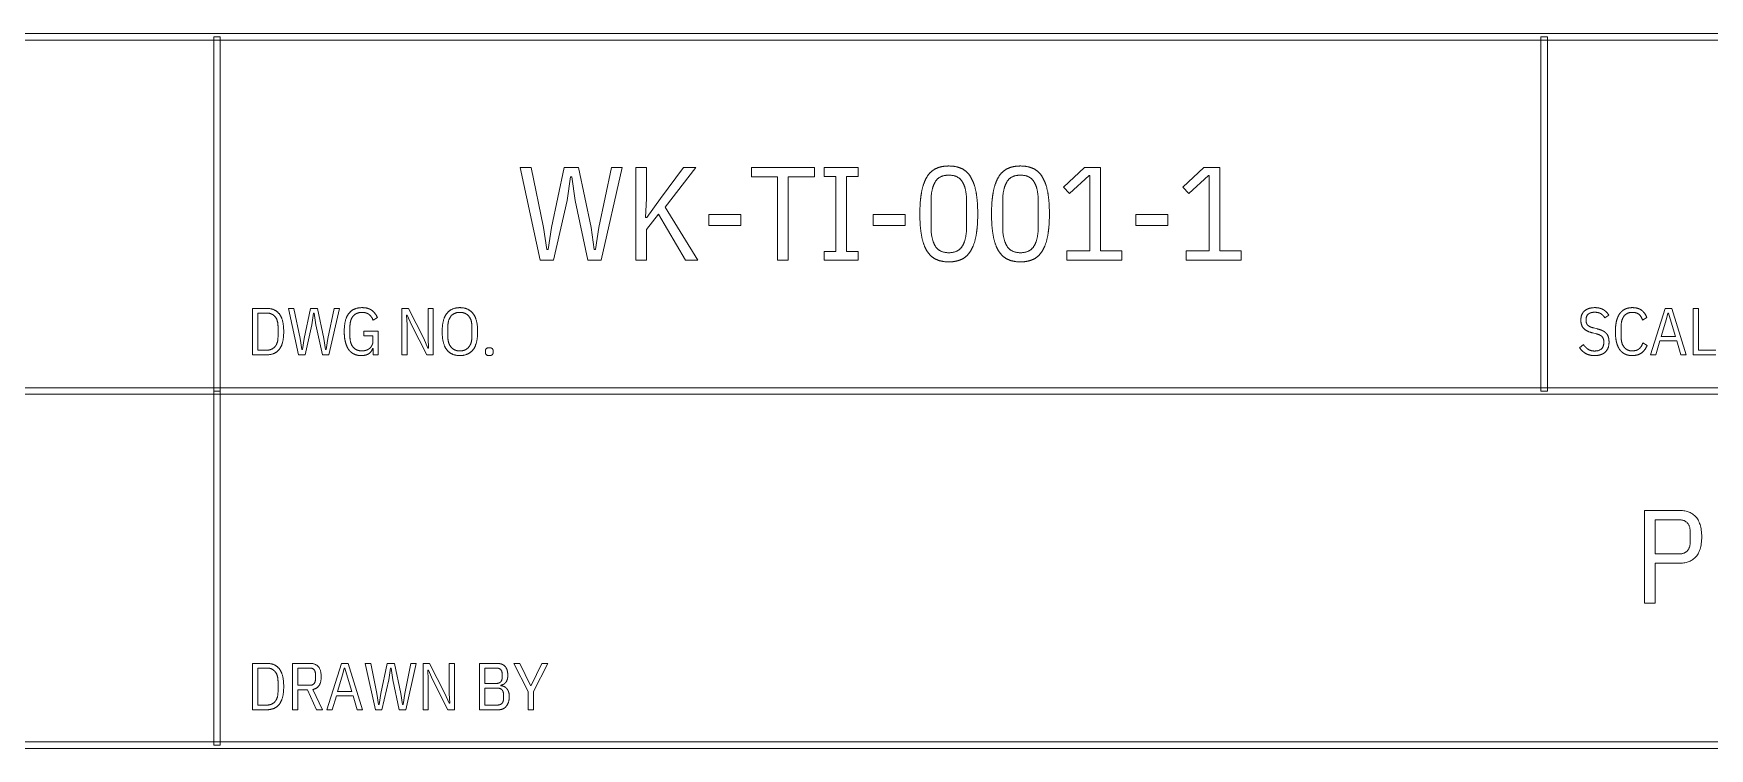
# Model space of a CAD drawing. Header units: millimetres. Extents: x 22 to 584, y 11 to 410.
# Drawn here: x 488.85 to 526.74, y 10.93 to 27.07 of the extents above; entities that cross this region are included whole.
import ezdxf

# ---------------------------------------------------------------- set-up
doc = ezdxf.new("R2010")
doc.units = ezdxf.units.MM
doc.layers.add('dims', color=7, linetype='Continuous', lineweight=5)

msp = doc.modelspace()

# ---------------------------------------------------------------- linework, layer by layer
at = {"layer": 'dims'}
for p, q in [((583, 27.075), (433, 27.075)), ((433, 26.925), (583, 26.925)), ((492.925, 27), (492.925, 19)), ((493.075, 27), (492.925, 27)), ((493.075, 19), (493.075, 27)), ((522.925, 27), (522.925, 19)), ((523.075, 27), (522.925, 27)), ((523.075, 19), (523.075, 27)), ((499.849, 24.047), (500.308, 21.953)), ((500.098, 24.047), (499.849, 24.047)), ((500.38, 22.694), (500.098, 24.047)), ((500.845, 24.047), (500.56, 22.694)), ((501.169, 24.047), (500.845, 24.047)), ((501.454, 22.694), (501.169, 24.047)), ((501.916, 24.047), (501.634, 22.694)), ((501.682, 21.953), (502.159, 24.047)), ((502.159, 24.047), (501.916, 24.047)), ((502.465, 24.047), (502.465, 21.953)), ((502.705, 24.047), (502.465, 24.047)), ((502.705, 23.348), (502.705, 24.047)), ((503.548, 24.047), (503.026, 23.348)), ((503.134, 23.15), (503.824, 24.047)), ((503.824, 24.047), (503.548, 24.047)), ((505.081, 24.047), (505.081, 23.837)), ((506.503, 24.047), (505.081, 24.047)), ((506.503, 23.837), (506.503, 24.047)), ((506.725, 24.047), (506.725, 23.849)), ((507.493, 24.047), (506.725, 24.047)), ((507.493, 23.849), (507.493, 24.047)), ((512.608, 24.047), (512.134, 23.606)), ((512.269, 23.459), (512.713, 23.87)), ((512.971, 24.047), (512.608, 24.047)), ((512.713, 23.87), (512.731, 23.87)), ((512.731, 23.87), (512.731, 22.163)), ((512.971, 22.163), (512.971, 24.047)), ((515.308, 24.047), (514.834, 23.606)), ((514.969, 23.459), (515.413, 23.87)), ((515.671, 24.047), (515.308, 24.047)), ((515.413, 23.87), (515.431, 23.87)), ((515.431, 23.87), (515.431, 22.163)), ((515.671, 22.163), (515.671, 24.047)), ((500.914, 23.306), (500.989, 23.837)), ((500.989, 23.837), (501.019, 23.837)), ((501.019, 23.837), (501.094, 23.306)), ((505.081, 23.837), (505.672, 23.837)), ((505.672, 23.837), (505.672, 21.953)), ((505.912, 23.837), (506.503, 23.837)), ((505.912, 21.953), (505.912, 23.837)), ((506.725, 23.849), (506.989, 23.849)), ((506.989, 23.849), (506.989, 22.151)), ((507.229, 23.849), (507.493, 23.849)), ((507.229, 22.151), (507.229, 23.849)), ((512.134, 23.606), (512.269, 23.459)), ((514.834, 23.606), (514.969, 23.459)), ((500.608, 21.953), (500.914, 23.306)), ((501.094, 23.306), (501.382, 21.953)), ((502.687, 22.916), (502.705, 23.348)), ((503.026, 23.348), (502.717, 22.916)), ((503.869, 21.953), (503.134, 23.15)), ((509.14, 22.712), (509.14, 23.288)), ((509.944, 23.288), (509.944, 22.712)), ((510.76, 22.712), (510.76, 23.288)), ((511.564, 23.288), (511.564, 22.712)), ((502.717, 22.916), (502.687, 22.916)), ((502.705, 22.649), (502.978, 22.991)), ((502.978, 22.991), (503.587, 21.953)), ((504.118, 22.988), (504.118, 22.742)), ((504.838, 22.988), (504.118, 22.988)), ((504.118, 22.742), (504.838, 22.742)), ((504.838, 22.742), (504.838, 22.988)), ((507.832, 22.988), (507.832, 22.742)), ((508.552, 22.988), (507.832, 22.988)), ((507.832, 22.742), (508.552, 22.742)), ((508.552, 22.742), (508.552, 22.988)), ((513.772, 22.988), (513.772, 22.742)), ((514.492, 22.988), (513.772, 22.988)), ((513.772, 22.742), (514.492, 22.742)), ((514.492, 22.742), (514.492, 22.988)), ((500.455, 22.193), (500.38, 22.694)), ((500.56, 22.694), (500.485, 22.193)), ((501.529, 22.193), (501.454, 22.694)), ((501.634, 22.694), (501.559, 22.193)), ((502.705, 21.953), (502.705, 22.649)), ((500.485, 22.193), (500.455, 22.193)), ((501.559, 22.193), (501.529, 22.193)), ((506.725, 22.151), (506.725, 21.953)), ((506.989, 22.151), (506.725, 22.151)), ((507.493, 22.151), (507.229, 22.151)), ((507.493, 21.953), (507.493, 22.151)), ((512.209, 22.163), (512.209, 21.953)), ((512.731, 22.163), (512.209, 22.163)), ((513.451, 22.163), (512.971, 22.163)), ((513.451, 21.953), (513.451, 22.163)), ((514.909, 22.163), (514.909, 21.953)), ((515.431, 22.163), (514.909, 22.163)), ((516.151, 22.163), (515.671, 22.163)), ((516.151, 21.953), (516.151, 22.163)), ((500.308, 21.953), (500.608, 21.953)), ((501.382, 21.953), (501.682, 21.953)), ((502.465, 21.953), (502.705, 21.953)), ((503.587, 21.953), (503.869, 21.953)), ((505.672, 21.953), (505.912, 21.953)), ((506.725, 21.953), (507.493, 21.953)), ((512.209, 21.953), (513.451, 21.953)), ((514.909, 21.953), (516.151, 21.953)), ((493.8, 20.865), (493.8, 19.818)), ((494.128, 20.865), (493.8, 20.865)), ((494.614, 20.865), (494.844, 19.818)), ((494.739, 20.865), (494.614, 20.865)), ((494.88, 20.188), (494.739, 20.865)), ((495.112, 20.865), (494.97, 20.188)), ((495.274, 20.865), (495.112, 20.865)), ((495.417, 20.188), (495.274, 20.865)), ((495.648, 20.865), (495.507, 20.188)), ((495.531, 19.818), (495.769, 20.865)), ((495.769, 20.865), (495.648, 20.865)), ((497.181, 20.865), (497.181, 19.818)), ((497.328, 20.865), (497.181, 20.865)), ((497.676, 20.185), (497.328, 20.865)), ((497.772, 20.865), (497.772, 20.185)), ((497.889, 20.865), (497.772, 20.865)), ((497.889, 19.818), (497.889, 20.865)), ((525.732, 20.865), (525.405, 19.818)), ((525.882, 20.865), (525.732, 20.865)), ((526.211, 19.818), (525.882, 20.865)), ((526.367, 20.865), (526.367, 19.818)), ((526.487, 20.865), (526.367, 20.865)), ((526.487, 19.923), (526.487, 20.865)), ((493.92, 20.76), (494.128, 20.76)), ((493.92, 19.923), (493.92, 20.76)), ((494.379, 20.458), (494.379, 20.224)), ((494.994, 19.818), (495.147, 20.494)), ((495.147, 20.494), (495.184, 20.76)), ((495.184, 20.76), (495.199, 20.76)), ((495.199, 20.76), (495.237, 20.494)), ((495.237, 20.494), (495.381, 19.818)), ((496.005, 20.224), (496.005, 20.458)), ((496.527, 20.601), (496.626, 20.661)), ((497.287, 20.713), (497.302, 20.713)), ((497.298, 20.498), (497.287, 20.713)), ((497.298, 19.818), (497.298, 20.498)), ((497.302, 20.713), (497.394, 20.498)), ((497.394, 20.498), (497.742, 19.818)), ((498.219, 20.224), (498.219, 20.458)), ((498.762, 20.458), (498.762, 20.224)), ((524.372, 20.652), (524.46, 20.715)), ((524.739, 20.224), (524.739, 20.458)), ((525.224, 20.603), (525.32, 20.661)), ((525.646, 20.23), (525.765, 20.628)), ((525.765, 20.628), (525.798, 20.758)), ((525.798, 20.758), (525.813, 20.758)), ((525.813, 20.758), (525.846, 20.628)), ((525.846, 20.628), (525.968, 20.23)), ((494.917, 19.938), (494.88, 20.188)), ((494.97, 20.188), (494.932, 19.938)), ((495.454, 19.938), (495.417, 20.188)), ((495.507, 20.188), (495.469, 19.938)), ((496.318, 20.353), (496.318, 20.248)), ((496.643, 20.353), (496.318, 20.353)), ((496.318, 20.248), (496.525, 20.248)), ((496.525, 20.248), (496.525, 20.134)), ((496.643, 19.818), (496.643, 20.353)), ((497.767, 19.969), (497.676, 20.185)), ((497.772, 20.185), (497.782, 19.969)), ((524.097, 20.311), (524.175, 20.292)), ((524.198, 20.404), (524.12, 20.424)), ((525.327, 20.031), (525.231, 20.091)), ((525.525, 19.818), (525.618, 20.131)), ((525.618, 20.131), (525.995, 20.131)), ((525.968, 20.23), (525.646, 20.23)), ((525.995, 20.131), (526.088, 19.818)), ((493.8, 19.818), (494.128, 19.818)), ((494.128, 19.923), (493.92, 19.923)), ((494.844, 19.818), (494.994, 19.818)), ((494.932, 19.938), (494.917, 19.938)), ((495.381, 19.818), (495.531, 19.818)), ((495.469, 19.938), (495.454, 19.938)), ((496.516, 19.963), (496.531, 19.963)), ((496.531, 19.963), (496.531, 19.818)), ((496.531, 19.818), (496.643, 19.818)), ((497.181, 19.818), (497.298, 19.818)), ((497.742, 19.818), (497.889, 19.818)), ((497.782, 19.969), (497.767, 19.969)), ((499.066, 19.9), (499.066, 19.876)), ((499.243, 19.876), (499.243, 19.9)), ((523.887, 20.05), (523.8, 19.978)), ((525.405, 19.818), (525.525, 19.818)), ((526.088, 19.818), (526.211, 19.818)), ((526.367, 19.818), (526.884, 19.818)), ((526.884, 19.923), (526.487, 19.923)), ((583, 19.075), (433, 19.075)), ((492.925, 19), (493.075, 19)), ((492.925, 19), (492.925, 11)), ((493.075, 19), (492.925, 19)), ((493.075, 11), (493.075, 19)), ((522.925, 19), (523.075, 19)), ((433, 18.925), (583, 18.925)), ((525.271, 16.302), (525.271, 14.208)), ((526.042, 16.302), (525.271, 16.302)), ((525.511, 15.318), (525.511, 16.092)), ((525.511, 16.092), (526.036, 16.092)), ((526.303, 15.804), (526.303, 15.606)), ((526.036, 15.318), (525.511, 15.318)), ((525.511, 15.108), (526.042, 15.108)), ((525.511, 14.208), (525.511, 15.108)), ((525.271, 14.208), (525.511, 14.208)), ((493.8, 12.847), (493.8, 11.8)), ((494.128, 12.847), (493.8, 12.847)), ((493.92, 12.742), (494.128, 12.742)), ((493.92, 11.905), (493.92, 12.742)), ((494.71, 12.847), (494.71, 11.8)), ((495.096, 12.847), (494.71, 12.847)), ((494.83, 12.742), (495.093, 12.742)), ((494.83, 12.352), (494.83, 12.742)), ((495.226, 12.598), (495.226, 12.496)), ((495.811, 12.847), (495.484, 11.8)), ((495.726, 12.213), (495.844, 12.61)), ((495.961, 12.847), (495.811, 12.847)), ((495.844, 12.61), (495.878, 12.74)), ((495.878, 12.74), (495.893, 12.74)), ((495.893, 12.74), (495.925, 12.61)), ((495.925, 12.61), (496.047, 12.213)), ((496.29, 11.8), (495.961, 12.847)), ((496.35, 12.847), (496.579, 11.8)), ((496.474, 12.847), (496.35, 12.847)), ((496.615, 12.17), (496.474, 12.847)), ((496.848, 12.847), (496.705, 12.17)), ((497.01, 12.847), (496.848, 12.847)), ((496.883, 12.476), (496.92, 12.742)), ((496.92, 12.742), (496.935, 12.742)), ((496.935, 12.742), (496.973, 12.476)), ((497.153, 12.17), (497.01, 12.847)), ((497.384, 12.847), (497.243, 12.17)), ((497.266, 11.8), (497.505, 12.847)), ((497.505, 12.847), (497.384, 12.847)), ((497.658, 12.847), (497.658, 11.8)), ((497.805, 12.847), (497.658, 12.847)), ((497.765, 12.695), (497.78, 12.695)), ((497.775, 12.48), (497.765, 12.695)), ((497.78, 12.695), (497.871, 12.48)), ((498.153, 12.168), (497.805, 12.847)), ((498.249, 12.847), (498.249, 12.168)), ((498.366, 12.847), (498.249, 12.847)), ((498.366, 11.8), (498.366, 12.847)), ((498.931, 12.847), (498.931, 11.8)), ((499.327, 12.847), (498.931, 12.847)), ((499.051, 12.394), (499.051, 12.742)), ((499.051, 12.742), (499.312, 12.742)), ((499.446, 12.603), (499.446, 12.534)), ((499.707, 12.847), (500.031, 12.214)), ((499.843, 12.847), (499.707, 12.847)), ((500.085, 12.349), (499.843, 12.847)), ((500.341, 12.847), (500.1, 12.349)), ((500.151, 12.214), (500.475, 12.847)), ((500.475, 12.847), (500.341, 12.847)), ((494.379, 12.44), (494.379, 12.206)), ((495.093, 12.352), (494.83, 12.352)), ((494.83, 11.8), (494.83, 12.25)), ((494.83, 12.25), (495.049, 12.25)), ((495.049, 12.25), (495.246, 11.8)), ((495.381, 11.8), (495.169, 12.258)), ((496.047, 12.213), (495.726, 12.213)), ((496.653, 11.92), (496.615, 12.17)), ((496.705, 12.17), (496.668, 11.92)), ((496.729, 11.8), (496.883, 12.476)), ((496.973, 12.476), (497.116, 11.8)), ((497.19, 11.92), (497.153, 12.17)), ((497.243, 12.17), (497.205, 11.92)), ((497.775, 11.8), (497.775, 12.48)), ((497.871, 12.48), (498.219, 11.8)), ((498.245, 11.951), (498.153, 12.168)), ((498.249, 12.168), (498.26, 11.951)), ((499.312, 12.394), (499.051, 12.394)), ((499.051, 11.905), (499.051, 12.289)), ((499.051, 12.289), (499.332, 12.289)), ((499.413, 12.341), (499.413, 12.356)), ((499.477, 12.131), (499.477, 12.063)), ((500.031, 12.214), (500.031, 11.8)), ((500.1, 12.349), (500.085, 12.349)), ((500.151, 11.8), (500.151, 12.214)), ((493.8, 11.8), (494.128, 11.8)), ((494.128, 11.905), (493.92, 11.905)), ((494.71, 11.8), (494.83, 11.8)), ((495.246, 11.8), (495.381, 11.8)), ((495.484, 11.8), (495.604, 11.8)), ((495.604, 11.8), (495.698, 12.114)), ((495.698, 12.114), (496.074, 12.114)), ((496.074, 12.114), (496.167, 11.8)), ((496.167, 11.8), (496.29, 11.8)), ((496.579, 11.8), (496.729, 11.8)), ((496.668, 11.92), (496.653, 11.92)), ((497.116, 11.8), (497.266, 11.8)), ((497.205, 11.92), (497.19, 11.92)), ((497.658, 11.8), (497.775, 11.8)), ((498.219, 11.8), (498.366, 11.8)), ((498.26, 11.951), (498.245, 11.951)), ((498.931, 11.8), (499.368, 11.8)), ((499.332, 11.905), (499.051, 11.905)), ((500.031, 11.8), (500.151, 11.8)), ((583, 11.075), (433, 11.075)), ((492.925, 11), (493.075, 11)), ((433, 10.925), (583, 10.925))]:
    msp.add_line(p, q, dxfattribs=at)
for points in [[(509.045, 23.832), (509.125, 23.963), (509.248, 24.023)], [(509.542, 23.876), (509.326, 23.876), (509.233, 23.721)], [(509.248, 24.023), (509.371, 24.083), (509.542, 24.083)], [(509.542, 24.083), (509.713, 24.083), (509.836, 24.023)], [(509.851, 23.721), (509.758, 23.876), (509.542, 23.876)], [(509.836, 24.023), (509.959, 23.963), (510.038, 23.832)], [(510.665, 23.832), (510.745, 23.963), (510.868, 24.023)], [(511.162, 23.876), (510.946, 23.876), (510.853, 23.721)], [(510.868, 24.023), (510.991, 24.083), (511.162, 24.083)], [(511.162, 24.083), (511.333, 24.083), (511.456, 24.023)], [(511.471, 23.721), (511.378, 23.876), (511.162, 23.876)], [(511.456, 24.023), (511.579, 23.963), (511.658, 23.832)], [(508.888, 23), (508.888, 23.291), (508.927, 23.496)], [(508.927, 23.496), (508.966, 23.702), (509.045, 23.832)], [(509.233, 23.721), (509.14, 23.567), (509.14, 23.288)], [(509.944, 23.288), (509.944, 23.567), (509.851, 23.721)], [(510.038, 23.832), (510.118, 23.702), (510.157, 23.496)], [(510.157, 23.496), (510.196, 23.291), (510.196, 23)], [(510.508, 23), (510.508, 23.291), (510.547, 23.496)], [(510.547, 23.496), (510.586, 23.702), (510.665, 23.832)], [(510.853, 23.721), (510.76, 23.567), (510.76, 23.288)], [(511.564, 23.288), (511.564, 23.567), (511.471, 23.721)], [(511.658, 23.832), (511.738, 23.702), (511.777, 23.496)], [(511.777, 23.496), (511.816, 23.291), (511.816, 23)], [(508.927, 22.503), (508.888, 22.709), (508.888, 23)], [(510.196, 23), (510.196, 22.709), (510.157, 22.503)], [(510.547, 22.503), (510.508, 22.709), (510.508, 23)], [(511.816, 23), (511.816, 22.709), (511.777, 22.503)], [(509.045, 22.168), (508.966, 22.298), (508.927, 22.503)], [(509.14, 22.712), (509.14, 22.433), (509.233, 22.278)], [(509.851, 22.278), (509.944, 22.433), (509.944, 22.712)], [(510.157, 22.503), (510.118, 22.298), (510.038, 22.168)], [(510.665, 22.168), (510.586, 22.298), (510.547, 22.503)], [(510.76, 22.712), (510.76, 22.433), (510.853, 22.278)], [(511.471, 22.278), (511.564, 22.433), (511.564, 22.712)], [(511.777, 22.503), (511.738, 22.298), (511.658, 22.168)], [(509.248, 21.977), (509.125, 22.037), (509.045, 22.168)], [(509.233, 22.278), (509.326, 22.124), (509.542, 22.124)], [(509.542, 21.917), (509.371, 21.917), (509.248, 21.977)], [(509.542, 22.124), (509.758, 22.124), (509.851, 22.278)], [(509.836, 21.977), (509.713, 21.917), (509.542, 21.917)], [(510.038, 22.168), (509.959, 22.037), (509.836, 21.977)], [(510.868, 21.977), (510.745, 22.037), (510.665, 22.168)], [(510.853, 22.278), (510.946, 22.124), (511.162, 22.124)], [(511.162, 21.917), (510.991, 21.917), (510.868, 21.977)], [(511.162, 22.124), (511.378, 22.124), (511.471, 22.278)], [(511.456, 21.977), (511.333, 21.917), (511.162, 21.917)], [(511.658, 22.168), (511.579, 22.037), (511.456, 21.977)], [(494.128, 20.865), (494.31, 20.865), (494.409, 20.74)], [(495.981, 20.752), (496.086, 20.883), (496.276, 20.883)], [(496.276, 20.883), (496.414, 20.883), (496.497, 20.824)], [(498.195, 20.752), (498.3, 20.883), (498.49, 20.883)], [(498.49, 20.883), (498.681, 20.883), (498.786, 20.752)], [(523.916, 20.812), (524.003, 20.883), (524.147, 20.883)], [(524.147, 20.883), (524.256, 20.883), (524.33, 20.842)], [(524.33, 20.842), (524.405, 20.802), (524.46, 20.715)], [(524.711, 20.752), (524.76, 20.818), (524.831, 20.851)], [(524.831, 20.851), (524.901, 20.883), (524.99, 20.883)], [(524.99, 20.883), (525.119, 20.883), (525.197, 20.828)], [(494.31, 20.682), (494.241, 20.76), (494.128, 20.76)], [(494.379, 20.458), (494.379, 20.604), (494.31, 20.682)], [(494.409, 20.74), (494.508, 20.614), (494.508, 20.341)], [(495.876, 20.341), (495.876, 20.622), (495.981, 20.752)], [(496.075, 20.69), (496.005, 20.604), (496.005, 20.458)], [(496.276, 20.776), (496.146, 20.776), (496.075, 20.69)], [(496.435, 20.73), (496.374, 20.776), (496.276, 20.776)], [(496.527, 20.601), (496.497, 20.683), (496.435, 20.73)], [(496.497, 20.824), (496.579, 20.764), (496.626, 20.661)], [(498.09, 20.341), (498.09, 20.622), (498.195, 20.752)], [(498.289, 20.69), (498.219, 20.604), (498.219, 20.458)], [(498.49, 20.776), (498.36, 20.776), (498.289, 20.69)], [(498.691, 20.69), (498.621, 20.776), (498.49, 20.776)], [(498.762, 20.458), (498.762, 20.604), (498.691, 20.69)], [(498.786, 20.752), (498.891, 20.622), (498.891, 20.341)], [(523.829, 20.601), (523.829, 20.74), (523.916, 20.812)], [(523.894, 20.413), (523.829, 20.479), (523.829, 20.601)], [(523.996, 20.737), (523.946, 20.695), (523.946, 20.601)], [(523.946, 20.601), (523.946, 20.524), (523.987, 20.485)], [(523.987, 20.485), (524.028, 20.446), (524.12, 20.424)], [(524.142, 20.779), (524.046, 20.779), (523.996, 20.737)], [(524.279, 20.747), (524.228, 20.779), (524.142, 20.779)], [(524.372, 20.652), (524.331, 20.715), (524.279, 20.747)], [(524.61, 20.341), (524.61, 20.481), (524.636, 20.584)], [(524.636, 20.584), (524.663, 20.686), (524.711, 20.752)], [(524.804, 20.69), (524.739, 20.604), (524.739, 20.458)], [(524.99, 20.776), (524.87, 20.776), (524.804, 20.69)], [(525.142, 20.732), (525.089, 20.776), (524.99, 20.776)], [(525.224, 20.603), (525.195, 20.688), (525.142, 20.732)], [(525.197, 20.828), (525.275, 20.773), (525.32, 20.661)], [(494.31, 20.001), (494.379, 20.079), (494.379, 20.224)], [(494.508, 20.341), (494.508, 20.068), (494.409, 19.943)], [(495.904, 20.099), (495.876, 20.202), (495.876, 20.341)], [(495.981, 19.93), (495.931, 19.996), (495.904, 20.099)], [(496.005, 20.224), (496.005, 20.079), (496.075, 19.993)], [(496.506, 20.038), (496.525, 20.08), (496.525, 20.134)], [(498.195, 19.93), (498.09, 20.061), (498.09, 20.341)], [(498.219, 20.224), (498.219, 20.079), (498.289, 19.993)], [(498.691, 19.993), (498.762, 20.079), (498.762, 20.224)], [(498.891, 20.341), (498.891, 20.061), (498.786, 19.93)], [(524.097, 20.311), (523.959, 20.346), (523.894, 20.413)], [(524.136, 19.903), (524.349, 19.903), (524.349, 20.103)], [(524.31, 20.226), (524.271, 20.268), (524.175, 20.292)], [(524.198, 20.404), (524.271, 20.386), (524.322, 20.362)], [(524.349, 20.103), (524.349, 20.184), (524.31, 20.226)], [(524.322, 20.362), (524.373, 20.337), (524.405, 20.301)], [(524.466, 20.103), (524.466, 19.954), (524.378, 19.877)], [(524.405, 20.301), (524.438, 20.265), (524.452, 20.216)], [(524.452, 20.216), (524.466, 20.168), (524.466, 20.103)], [(524.636, 20.099), (524.61, 20.202), (524.61, 20.341)], [(524.711, 19.93), (524.663, 19.996), (524.636, 20.099)], [(524.739, 20.224), (524.739, 20.079), (524.804, 19.993)], [(525.147, 19.954), (525.203, 20.001), (525.231, 20.091)], [(494.128, 19.923), (494.241, 19.923), (494.31, 20.001)], [(494.409, 19.943), (494.31, 19.818), (494.128, 19.818)], [(496.101, 19.832), (496.03, 19.864), (495.981, 19.93)], [(496.075, 19.993), (496.146, 19.906), (496.276, 19.906)], [(496.257, 19.8), (496.171, 19.8), (496.101, 19.832)], [(496.436, 19.846), (496.373, 19.8), (496.257, 19.8)], [(496.276, 19.906), (496.328, 19.906), (496.373, 19.921)], [(496.373, 19.921), (496.419, 19.936), (496.453, 19.966)], [(496.516, 19.963), (496.5, 19.893), (496.436, 19.846)], [(496.453, 19.966), (496.486, 19.995), (496.506, 20.038)], [(498.49, 19.8), (498.3, 19.8), (498.195, 19.93)], [(498.289, 19.993), (498.36, 19.906), (498.49, 19.906)], [(498.49, 19.906), (498.621, 19.906), (498.691, 19.993)], [(498.786, 19.93), (498.681, 19.8), (498.49, 19.8)], [(499.066, 19.9), (499.066, 19.977), (499.155, 19.977)], [(499.155, 19.8), (499.066, 19.8), (499.066, 19.876)], [(499.155, 19.977), (499.243, 19.977), (499.243, 19.9)], [(499.243, 19.876), (499.243, 19.8), (499.155, 19.8)], [(523.94, 19.847), (523.856, 19.894), (523.8, 19.978)], [(523.887, 20.05), (523.935, 19.98), (523.995, 19.942)], [(524.136, 19.8), (524.024, 19.8), (523.94, 19.847)], [(523.995, 19.942), (524.055, 19.903), (524.136, 19.903)], [(524.378, 19.877), (524.291, 19.8), (524.136, 19.8)], [(524.831, 19.832), (524.76, 19.864), (524.711, 19.93)], [(524.804, 19.993), (524.87, 19.906), (524.99, 19.906)], [(524.99, 19.8), (524.901, 19.8), (524.831, 19.832)], [(524.99, 19.906), (525.092, 19.906), (525.147, 19.954)], [(525.2, 19.859), (525.119, 19.8), (524.99, 19.8)], [(525.327, 20.031), (525.282, 19.918), (525.2, 19.859)], [(526.042, 16.302), (526.561, 16.302), (526.561, 15.705)], [(526.303, 15.804), (526.303, 16.092), (526.036, 16.092)], [(526.036, 15.318), (526.303, 15.318), (526.303, 15.606)], [(526.561, 15.705), (526.561, 15.108), (526.042, 15.108)], [(494.128, 12.847), (494.31, 12.847), (494.409, 12.722)], [(494.31, 12.664), (494.241, 12.742), (494.128, 12.742)], [(494.379, 12.44), (494.379, 12.586), (494.31, 12.664)], [(494.409, 12.722), (494.508, 12.596), (494.508, 12.324)], [(495.226, 12.598), (495.226, 12.742), (495.093, 12.742)], [(495.096, 12.847), (495.355, 12.847), (495.355, 12.549)], [(495.355, 12.549), (495.355, 12.296), (495.169, 12.258)], [(499.411, 12.708), (499.377, 12.742), (499.312, 12.742)], [(499.327, 12.847), (499.446, 12.847), (499.51, 12.78)], [(499.446, 12.603), (499.446, 12.675), (499.411, 12.708)], [(499.411, 12.428), (499.446, 12.461), (499.446, 12.534)], [(499.51, 12.78), (499.573, 12.714), (499.573, 12.577)], [(499.573, 12.577), (499.573, 12.514), (499.558, 12.473)], [(494.31, 11.983), (494.379, 12.061), (494.379, 12.206)], [(494.508, 12.324), (494.508, 12.05), (494.409, 11.925)], [(495.093, 12.352), (495.226, 12.352), (495.226, 12.496)], [(499.312, 12.394), (499.377, 12.394), (499.411, 12.428)], [(499.441, 12.251), (499.404, 12.289), (499.332, 12.289)], [(499.468, 12.37), (499.44, 12.358), (499.413, 12.356)], [(499.413, 12.341), (499.44, 12.341), (499.474, 12.33)], [(499.477, 12.131), (499.477, 12.213), (499.441, 12.251)], [(499.52, 12.407), (499.497, 12.382), (499.468, 12.37)], [(499.474, 12.33), (499.507, 12.319), (499.537, 12.291)], [(499.558, 12.473), (499.543, 12.431), (499.52, 12.407)], [(499.537, 12.291), (499.566, 12.264), (499.586, 12.218)], [(499.586, 12.218), (499.606, 12.172), (499.606, 12.103)], [(494.128, 11.905), (494.241, 11.905), (494.31, 11.983)], [(494.409, 11.925), (494.31, 11.8), (494.128, 11.8)], [(499.332, 11.905), (499.404, 11.905), (499.441, 11.943)], [(499.54, 11.879), (499.474, 11.8), (499.368, 11.8)], [(499.441, 11.943), (499.477, 11.981), (499.477, 12.063)], [(499.606, 12.103), (499.606, 11.959), (499.54, 11.879)]]:
    msp.add_open_spline(points, degree=2, dxfattribs=at)

doc.saveas('drawing.dxf')
